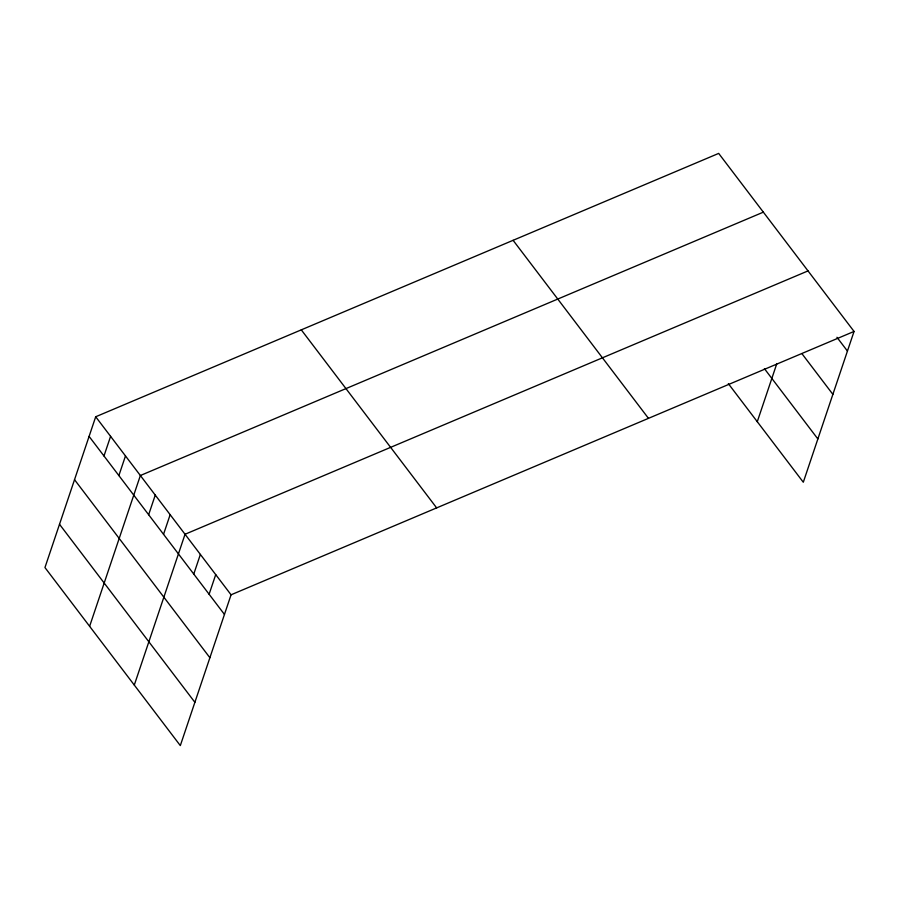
<?xml version="1.0" encoding="UTF-8"?>
<svg xmlns="http://www.w3.org/2000/svg" width="899" height="899" viewBox="0 0 899 899"><rect width="100%" height="100%" fill="white"/><g stroke="black" fill="none" stroke-linecap="round" stroke-linejoin="round"><path stroke-width="1.35" d="M95.699 416.765L44.95 567.561L180.317 745.597L231.065 594.801L854.05 331.439L718.683 153.403L95.699 416.765L231.065 594.801M103.981 455.984L110.588 436.352M118.87 475.571L125.478 455.928M89.619 626.311L140.368 475.515L763.352 212.153M148.65 514.734L155.257 495.102M163.539 534.321L170.147 514.678M134.288 685.072L185.037 534.264L808.032 270.902M193.768 574.079L200.376 554.447M209.107 594.261L215.726 574.618M757.273 421.71L776.848 363.556M854.05 331.439L803.301 482.235L728.325 383.626M836.947 337.271L847.442 351.071M802.189 354.004L832.879 394.358M764.397 368.635L817.865 438.948M513.104 240.314L648.46 418.338M301.289 329.854L436.644 507.89M89.091 436.397L224.458 614.433M74.527 479.684L209.883 657.72M59.514 524.286L194.881 702.31"/></g></svg>
